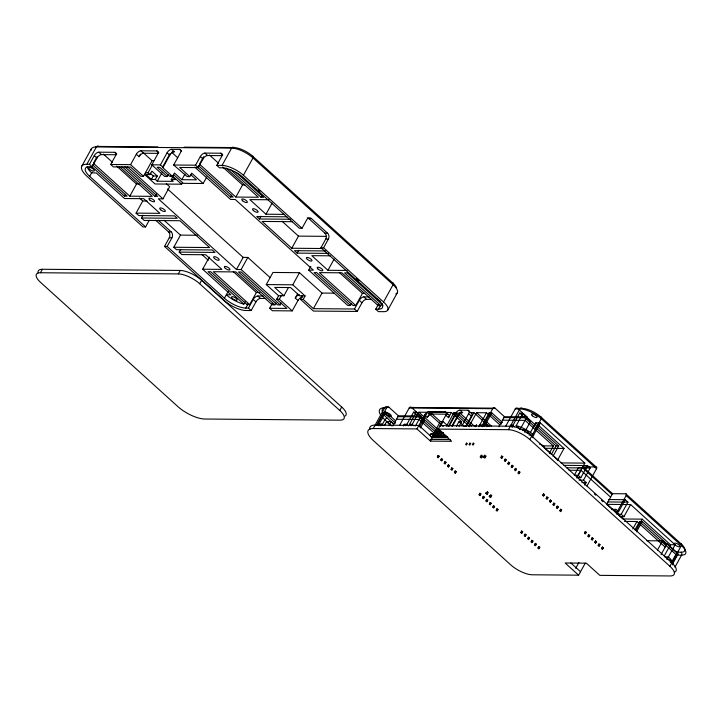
<?xml version="1.0" encoding="UTF-8"?>
<svg xmlns="http://www.w3.org/2000/svg" width="722" height="722" viewBox="0 0 722 722"><rect width="100%" height="100%" fill="white"/><g stroke="black" fill="none" stroke-linecap="round" stroke-linejoin="round"><path stroke-width="1.08" d="M488.37 492.377L487.377 494.074L485.879 493.451L485.996 492.639M491.79 495.472L490.807 497.169L489.299 496.546L489.417 495.734M438.101 455.42L437.306 457.243L438.236 455.42M441.521 458.515L440.727 460.338L441.656 458.524M444.942 461.611L444.147 463.434L445.077 461.62M448.362 464.706L447.568 466.529L448.497 464.715M451.782 467.802L450.988 469.625L451.918 467.811M455.212 470.897L454.409 472.72L455.338 470.906M479.859 493.207L479.065 495.021L479.995 493.207M483.28 496.303L482.486 498.117L483.415 496.303M501.736 455.961L500.942 457.784L501.862 455.961M486.7 499.398L485.906 501.212L486.836 499.398M505.156 459.057L504.362 460.88L505.292 459.057M490.13 502.494L489.326 504.308L490.256 502.494M508.577 462.152L507.783 463.975L508.712 462.152M493.55 505.59L492.756 507.404L493.677 505.59M511.997 465.248L511.203 467.071L512.133 465.248M496.971 508.685L496.176 510.499L497.106 508.685M515.418 468.343L514.624 470.166L515.553 468.343M518.838 471.439L518.044 473.262L518.974 471.439M521.618 530.986L520.824 532.809L521.753 530.986M525.047 534.081L524.244 535.904L525.174 534.081M543.495 493.749L542.7 495.563L543.63 493.749M528.468 537.177L527.674 539L528.594 537.177M546.915 496.844L546.121 498.658L547.05 496.844M531.888 540.273L531.094 542.096L532.024 540.273M550.335 499.94L549.541 501.754L550.471 499.94M535.309 543.368L534.515 545.191L535.444 543.377M553.756 503.035L552.962 504.849L553.891 503.035M538.729 546.464L537.935 548.287L538.865 546.473M557.185 506.131L556.382 507.945L557.312 506.131M560.606 509.227L559.812 511.041L560.732 509.227M585.253 531.527L584.459 533.341L585.389 531.527M588.674 534.623L587.879 536.446L588.809 534.623M592.103 537.719L591.3 539.542L592.23 537.719M595.524 540.814L594.729 542.637L595.65 540.814M598.944 543.91L598.15 545.733L599.079 543.91M602.365 547.005L601.57 548.828L602.5 547.005M482.783 456.024L481.791 457.721L480.978 457.73L480.238 456.999L481.159 455.095M486.15 456.051L485.157 457.748L484.345 457.757L483.605 457.035L484.525 455.122M443.317 433.074L440.041 430.529L437.487 435.285L439.382 437.072L440.546 434.752M445.862 435.276L443.028 435.574L442.92 437.279L439.924 436.611L438.028 434.933L440.05 431.097L442.405 433.254M475.59 426.63L476.565 424.771L475.437 426.63M478.957 426.657L479.931 424.798L478.803 426.657M482.323 426.684L483.298 424.834L482.17 426.684M485.879 493.451L487.603 491.429M489.299 496.546L491.023 494.525M91.333 148.867L81.766 166.195M480.238 456.999L480.987 457.008L481.935 455.275M483.605 457.035L484.354 457.035L485.301 455.302M149.319 220.21L145.6 226.943L142.947 226.925L87.046 176.339A21.182 7.554 28.9 0 1 86.83 164.264L96.396 146.945A2.121 1.652 -89.5 0 1 98.697 146.431L157.856 146.927M86.83 164.264L89.483 164.291L94.266 155.627A4.233 2.175 -47.9 0 1 98.824 152.18L114.735 152.315L116.756 154.147M97.028 156.728L93.427 163.253L129.798 196.167L152.333 196.357L119.265 166.439M145.6 226.943L89.69 176.367A16.949 6.047 28.9 0 1 89.519 166.701L92.172 166.728L96.956 158.064A4.233 2.175 -47.9 0 1 101.522 154.625L116.368 154.752M89.69 176.367L92.028 172.143M341.714 407.037L339.8 410.502A16.949 6.047 28.9 0 1 339.972 420.168L204.75 419.022A21.182 7.554 28.9 0 1 178.018 406.721L40.612 282.401A16.949 6.047 28.9 0 1 40.441 272.745L42.354 269.279L180.229 270.443A16.949 6.047 28.9 0 1 201.609 280.289L341.714 407.037A16.949 6.047 28.9 0 1 345.035 416.053M153.849 160.735L152.08 160.717L143.479 176.303L140.826 176.285L130.619 167.053L113.39 166.908L110.692 164.472L115.475 155.808A4.233 2.175 -47.9 0 0 114.735 152.315M110.692 164.472L130.574 164.634L136.314 154.246A4.233 2.175 -47.9 0 1 140.88 150.799L156.791 150.934L158.813 152.766M136.314 154.246L139.012 156.683L140.447 154.084M91.992 166.719L124.491 196.122L125.52 194.254M129.798 196.167L136.494 184.038L139.869 184.065M168.298 174.778L167.342 176.511L164.688 176.484L151.791 164.815L157.522 154.418A4.233 2.175 -47.9 0 0 156.791 150.934M145.393 172.847L148.037 172.865L152.676 164.472M149.959 174.598L151.873 171.132L157.261 176.015L155.347 179.48L151.367 179.444L145.979 174.571L149.959 174.598L148.037 172.865M151.367 179.444L153.281 175.978L157.261 176.015M151.791 164.815L160.401 164.887L167.098 152.766A4.233 2.175 -47.9 0 1 171.665 149.319L179.616 149.391L181.637 151.214M142.992 215.192L141.449 217.999L177.242 218.297L174.553 215.86L138.759 215.553L136.061 213.116L142.757 200.996L147.098 201.032M190.68 174.607L196.447 179.823L181.863 179.697L174.453 173L172.54 176.466L162.441 167.323L169.968 153.678M162.441 167.323L163.1 167.323L169.796 155.203A4.233 2.175 -47.9 0 1 174.354 151.755L171.665 149.319M155.347 179.48L157.27 181.213L161.899 172.82M121.919 166.457L154.986 196.375L156.53 193.577M206.745 176.971L203.135 183.505L191.691 173.145L189.778 176.61L187.124 176.583L173.659 165.004L180.356 152.874A4.233 2.175 -47.9 0 0 179.616 149.391M157.27 181.213L173.172 181.348L171.258 179.616L172.693 177.016M281.21 303.032L280.181 304.892L241.112 269.55L236.473 269.514L158.344 198.821L162.982 198.857L169.679 186.736L166.349 183.722M181.863 179.697L184.949 174.101M144.382 174.309L155.068 183.975L181.583 184.2L182.612 182.332M173.659 165.004L195.536 165.185L200.319 156.53A4.233 2.175 -47.9 0 1 204.886 153.082L220.788 153.217L222.809 155.049M203.604 156.692L199.48 164.156L235.85 197.061L258.395 197.25L226.148 168.082M189.778 176.61L179.67 167.468L198.234 167.621L203.008 158.966A4.233 2.175 -47.9 0 1 207.575 155.519L222.421 155.645M265.786 298.484L260.48 298.439A4.233 2.175 -47.9 0 0 255.922 301.886L251.139 310.541L245.832 310.496A16.949 6.047 28.9 0 1 224.452 300.659L164.508 246.419L169.282 237.764A4.233 3.303 -89.5 0 0 168.506 231.861L155.573 220.156M164.508 246.419L167.152 246.446L171.935 237.782A4.233 3.303 -89.5 0 0 171.159 231.879L158.226 220.183M307.319 217.827A4.233 3.303 -89.5 0 1 308.772 218.558L324.936 233.188A4.233 3.303 -89.5 0 1 325.721 239.09L320.938 247.745L323.591 247.772L328.366 239.108A4.233 3.303 -89.5 0 0 327.589 233.206L311.426 218.576A4.233 3.303 -89.5 0 0 306.814 219.605L302.031 228.269L299.386 228.251L243.476 177.666A16.949 6.047 28.9 0 0 222.096 167.829L219.443 167.802L216.744 165.365L221.528 156.701A4.233 2.175 -47.9 0 0 220.788 153.217M180.717 249.325L179.173 252.122L214.966 252.42L212.268 249.983L176.475 249.686L173.785 247.249L180.473 235.119L197.259 235.264M216.744 165.365L222.051 165.41L231.618 148.091A2.121 1.652 -89.5 0 1 233.919 147.577A14.828 5.289 28.9 0 1 252.628 156.187L392.732 282.943A14.828 5.289 28.9 0 1 396.432 287.735M40.441 272.745L178.316 273.909L180.229 270.443M197.485 167.098L230.553 197.016L231.582 195.148M302.031 228.269L243.431 175.256L252.998 157.928A2.121 1.092 -47.9 0 0 252.628 156.187M235.85 197.061L242.547 184.931L244.803 184.958M245.101 301.832L243.846 304.106A16.949 6.047 28.9 0 1 226.32 294.784L230.959 294.82L202.674 269.225L209.362 257.095M339.8 410.502L199.696 283.746L201.609 280.289M230.471 169.616L261.039 197.277L262.068 195.409M286.95 216.817L256.743 216.555L259.442 218.992L260.985 216.194M269.035 199.759L249.812 199.597L265.985 214.217L272.158 203.026M236.473 269.514L243.17 257.384L247.808 257.42L270.254 277.726M251.139 310.541L248.44 308.104L245.787 308.086A16.949 6.047 28.9 0 1 224.407 298.24L228.414 290.993M241.112 269.55L247.808 257.42M243.846 304.106L208.017 271.68L210.671 271.707L247.023 304.594L247.438 303.836M245.787 308.086L247.7 304.621L249.695 304.639L256.382 292.509L259.767 292.536M248.44 308.104L253.223 299.44A4.233 2.175 -47.9 0 1 257.79 296.002L263.088 296.047M288.529 287.383L283.899 295.776L278.593 295.731L266.265 284.576L272.961 272.456L299.477 272.681L322.012 293.069L334.331 293.168M292.338 221.69L262.131 221.428L291.769 248.242L298.466 236.121L326.425 236.356M325.784 250.949L294.468 250.687L297.157 253.124L298.7 250.326M301.191 295.839L302.536 297.058A4.233 2.175 -47.9 0 0 297.969 300.496L292.229 310.893L272.347 310.722L269.649 308.285L272.311 303.475M269.649 308.285L286.887 308.429L276.679 299.197L278.593 295.731M249.695 304.639L213.315 271.725L235.859 271.923L272.23 304.828L274.883 304.846L275.912 302.987M276.679 299.197L279.333 299.224L281.246 295.758M266.265 284.576L292.78 284.802L299.477 272.681M351.479 303.628L350.45 305.487L347.796 305.469L308.727 270.118L310.785 266.391M297.969 300.496L295.28 298.06L297.672 293.728M371.839 299.386L366.541 299.341A4.233 2.175 -47.9 0 0 361.975 302.78L357.191 311.444L313.447 311.074L300.542 299.404L302.455 295.939M300.542 299.404L303.195 299.422L305.108 295.957L292.78 284.802M330.225 255.814L311.787 255.66L327.95 270.29L334.133 259.09M303.195 299.422L313.402 308.655L322.012 293.069M350.45 305.487L314.07 272.582L316.723 272.609L353.094 305.514L355.747 305.532L362.444 293.412L364.7 293.43M313.402 308.655L354.502 309.007L359.276 300.343A4.233 2.175 -47.9 0 1 363.843 296.904L369.15 296.95M392.732 282.943A2.121 1.092 -47.9 0 1 393.102 284.685L383.535 302.004A16.949 6.047 28.9 0 1 383.707 311.669L378.4 311.624L375.711 309.187L378.364 304.377M375.711 309.187L378.364 309.206L382.173 303.457M387.75 310.126L397.317 292.807M585.217 563.214L578.611 575.181L532.204 574.784A16.949 6.047 28.9 0 1 510.824 564.947L373.418 440.628A21.182 7.554 28.9 0 1 373.202 428.552L384.682 407.768A2.121 1.652 -89.5 0 1 386.983 407.253L388.968 407.271L398.4 415.8L420.935 415.989L415.421 425.989M395.692 420.917L385.774 411.946A16.949 6.047 28.9 0 0 383.644 412.397L376.947 424.518A16.949 6.047 28.9 0 0 375.675 425.601M377.101 425.105L386.667 407.786A2.121 1.652 -89.5 0 1 388.968 407.271M380.729 425.574L379.077 424.076L385.774 411.946M378.77 425.79L379.727 424.058L381.712 424.076L383.328 425.538M380.756 425.809L381.712 424.076M381.703 425.619L384.889 419.843A2.121 1.092 -47.9 0 1 387.173 418.119A19.061 6.805 28.9 0 1 386.983 407.253M384.492 425.384L386.586 421.594L391.225 421.639L393.725 423.895M389.167 425.366L391.225 421.639M392.777 425.998L398.4 415.8M399.645 425.294L409.203 407.975A2.121 1.652 -89.5 0 1 411.504 407.461L495.03 408.165L504.461 416.702L526.997 416.892L519.93 429.68M403.291 425.998L404.248 424.274L406.901 424.292L408.553 425.79M406.901 424.292L413.598 412.163L416.242 412.19L439.391 433.128M411.206 425.809L409.555 424.319L416.242 412.19M409.555 424.319L412.199 424.337L418.895 412.208L427.514 412.28L443.209 426.476M373.202 428.552L416.955 428.922L424.599 415.069A4.233 2.175 -47.9 0 1 429.166 411.621L445.077 411.757L447.766 414.193A4.233 2.175 -47.9 0 1 448.506 417.686L451.376 412.488L461.584 421.72L459.012 426.386M419.446 426.901L427.514 412.28M420.385 427.975L424.5 420.511L420.457 416.856L397.921 416.666M424.599 415.069L427.298 417.506L430.168 412.307L451.376 412.488M430.068 435.375L431.025 433.642L436.332 433.687L438.245 435.42L434.265 435.393L436.178 431.927L440.158 431.964M431.765 437.135L440.375 421.54L443.019 421.558L448.407 426.431M416.955 428.922L430.42 441.115L432.334 437.649L447.965 437.785M430.42 441.115L451.638 441.295L438.164 429.103L445.817 415.249A4.233 2.175 -47.9 0 0 445.077 411.757M436.332 433.687L438.904 429.021M440.447 426.224L443.019 421.558M446.494 426.151L454.03 412.506L456.683 412.533L471.601 426.034M448.696 425.709L455.383 413.589A4.233 2.175 -47.9 0 1 459.95 410.141L467.901 410.213L470.6 412.65A4.233 2.175 -47.9 0 1 471.34 416.134L465.672 426.395M449.147 426.17L456.683 412.533M451.801 426.197L459.327 412.551L462.649 412.578L459.95 410.141M452.414 426.287L458.082 416.025A4.233 2.175 -47.9 0 1 462.649 412.578M456.358 426.359L458.93 421.693L461.584 421.72M461.954 425.827L468.641 413.697A4.233 2.175 -47.9 0 0 467.901 410.213M466.385 426.323L473.912 412.677L488.92 426.26M469.029 426.341L476.565 412.695L486.511 412.785L499.723 424.744M481.475 426.413L479.814 424.906L486.511 412.785M479.814 424.906L482.467 424.933L489.155 412.803L491.808 412.831L502.557 422.55M483.162 426.007L492.72 408.679A2.121 1.652 -89.5 0 1 495.03 408.165M486.772 426.449L485.112 424.951L491.808 412.831M486.808 426.711L487.765 424.978L489.381 426.44M498.938 426.693L504.461 416.702M505.698 426.197L515.264 408.869A2.121 1.652 -89.5 0 1 517.566 408.354L522.205 408.399A14.828 5.289 28.9 0 1 540.913 417.009L596.146 466.981A2.121 1.092 -47.9 0 1 596.516 468.722L586.95 486.05M438.164 429.103L508.423 429.698L519.903 408.914A2.121 1.652 -89.5 0 1 522.205 408.399M511.338 426.919L512.295 425.186L514.633 426.702M512.981 425.213L519.669 413.083A16.949 6.047 28.9 0 1 522.845 413.58L558.675 445.997L553.007 456.259M520.318 429.473L516.149 425.7L522.845 413.58M524.894 431.675L530.562 421.413L526.519 417.758L503.983 417.569M574.874 475.22L578.132 475.247L584.829 463.118L540.372 422.902L535.733 422.857L529.036 434.987L533.675 435.023A16.949 6.047 28.9 0 0 516.149 425.7M578.611 575.181L565.136 562.998L586.345 563.169L599.82 575.362L670.079 575.957A16.949 6.047 28.9 0 0 669.908 566.292L529.804 439.545L541.283 418.751A2.121 1.092 -47.9 0 0 540.913 417.009M532.24 437.622L540.372 422.902M549.252 453.416L553.368 445.952L525.084 420.357L502.548 420.168M551.391 454.364L556.021 445.97L558.675 445.997M557.33 460.582L564.017 448.452L535.733 422.857M574.315 475.157L578.43 467.703L582.41 467.73L612.048 494.543M576.752 477.991L582.889 466.863L596.146 466.981M577.474 477.657L580.822 477.684L587.518 465.555L590.217 467.991L583.52 480.121L579.044 480.085M584.784 485.157L586.21 482.558L583.52 480.121M606.498 504.606L612.527 493.677L625.784 493.794L681.017 543.765A2.121 1.092 -47.9 0 1 681.387 545.507A16.949 6.047 28.9 0 1 681.559 555.164L674.935 567.158M575.714 568.286L578.936 562.438M614.891 511.104L615.848 509.371L618.546 511.808L625.243 499.687L627.932 502.124L621.236 514.244L616.768 514.208M616.588 512.864L626.154 495.536A2.121 1.092 -47.9 0 0 625.784 493.794M620.676 516.654L623.934 516.69L630.631 504.561L675.088 544.776L666.957 559.505M632.779 528.982L636.894 521.519L665.188 547.114M634.909 529.93L639.548 521.537L642.201 521.564L678.03 553.982L672.588 563.837M635.974 530.336L642.156 519.145L670.44 544.74L675.088 544.776M636.533 531.825L642.201 521.564M657.426 550.182L662.579 540.859L666.623 544.514M661.063 554.577L667.101 543.648L676.523 552.177A2.121 1.652 -89.5 0 1 676.92 555.128L672.137 563.792M664.267 555.931L670.44 544.74M671.298 562.763L675.9 554.424A16.949 6.047 28.9 0 0 678.03 553.982M669.908 566.292L681.387 545.507L626.154 495.536M486.574 494.028L487.531 492.341M490.003 497.124L490.951 495.436M439.166 455.988L438.046 457.865L439.166 456.223M442.595 459.084L441.476 460.961L442.586 459.318M446.015 462.179L444.896 464.056L446.006 462.414M449.436 465.275L448.317 467.152L449.427 465.509M452.856 468.37L451.737 470.248L452.847 468.605M456.277 471.466L455.158 473.343L456.268 471.701M502.801 456.53L501.682 458.407L502.801 456.764M480.933 493.776L479.814 495.644L480.924 494.01M506.221 459.625L505.102 461.502L506.221 459.86M484.354 496.871L483.235 498.74L484.345 497.106M509.651 462.721L508.532 464.598L509.642 462.955M487.774 499.967L486.655 501.835L487.765 500.202M513.071 465.816L511.952 467.694L513.062 466.051M491.195 503.063L490.076 504.931L491.186 503.297M516.492 468.912L515.373 470.789L516.483 469.147M494.615 506.158L493.496 508.026L494.615 506.393M519.912 472.007L518.793 473.885L519.903 472.242M498.036 509.254L496.916 511.122L498.036 509.488M544.568 494.317L543.449 496.185L544.559 494.552M522.692 531.554L521.573 533.432L522.683 531.789M547.989 497.413L546.87 499.281L547.98 497.648M526.112 534.65L524.993 536.527L526.103 534.885M551.409 500.508L550.29 502.377L551.4 500.743M529.533 537.746L528.414 539.623L529.533 537.98M554.83 503.604L553.711 505.472L554.821 503.839M532.953 540.841L531.834 542.718L532.953 541.076M558.25 506.7L557.131 508.568L558.241 506.934M536.383 543.937L535.264 545.814L536.374 544.171M561.671 509.795L560.552 511.663L561.671 510.03M539.803 547.032L538.684 548.91L539.794 547.267M586.327 532.096L585.208 533.973L586.318 532.331M589.748 535.192L588.629 537.069L589.739 535.426M593.168 538.287L592.049 540.164L593.159 538.522M596.589 541.383L595.469 543.26L596.589 541.617M600.009 544.478L598.89 546.355L600.009 544.713M603.439 547.574L602.319 549.451L603.43 547.808M465.609 444.535L466.647 442.812M468.984 444.562L470.013 442.839M472.35 444.59L473.379 442.866M466.295 445.149L467.378 443.47M469.661 445.176L470.744 443.507M473.027 445.203L474.11 443.534M480.978 457.73L481.366 457.152M484.345 457.757L484.733 457.179M379.077 424.076L379.727 424.058M445.889 435.501L437.487 435.285M380.277 305.74L378.283 305.731L341.912 272.817L319.377 272.627L355.747 305.532M184.263 147.153L233.919 147.577M172.152 151.737L174.354 151.755M139.012 156.683A4.233 2.175 -47.9 0 1 143.57 153.235L158.425 153.362M172.54 176.466L169.887 176.439L159.788 167.296L157.134 167.278L167.342 176.511M171.258 179.616L175.229 179.643L170.618 175.464M203.135 183.505L183.253 183.334L173.433 174.453M124.491 196.122L127.144 196.14L92.443 164.751M154.986 196.375L157.64 196.402L124.572 166.484M230.553 197.016L233.206 197.043L198.487 165.627M261.039 197.277L263.692 197.296L236.193 172.423M136.061 213.116L159.923 213.324L143.759 198.694L124.536 198.532L96.252 172.937L91.604 172.901A16.949 6.047 28.9 0 1 87.127 166.439M265.985 214.217L284.423 214.38M308.772 218.558L311.426 218.576M259.442 218.992L290.758 219.262M168.506 231.861L171.159 231.879M324.936 233.188L327.589 233.206M169.282 237.764L171.935 237.782M325.721 239.09L328.366 239.108M173.785 247.249L209.579 247.547L179.94 220.733L144.147 220.436L141.449 217.999M291.769 248.242L321.976 248.503M297.157 253.124L328.483 253.386M202.674 269.225L221.898 269.387L205.725 254.758L181.863 254.559L179.173 252.122M308.727 270.118L313.366 270.163L235.237 199.471L230.598 199.434L194.85 167.098M327.95 270.29L347.174 270.452M305.108 295.957L299.801 295.912L290.578 287.564L274.676 287.437L283.899 295.776M280.181 304.892L277.528 304.874L241.157 271.968L238.504 271.941L274.883 304.846M386.667 407.786L384.682 407.768A21.182 7.554 28.9 0 0 384.889 419.843L391.568 425.881M409.203 407.975L492.72 408.679M515.264 408.869L519.903 408.914A16.949 6.047 28.9 0 1 541.283 418.751L596.516 468.722M470.6 412.65L473.912 412.677M427.298 417.506A4.233 2.175 -47.9 0 1 431.864 414.058L447.766 414.193M396.486 419.265L419.022 419.455L438.994 437.523M485.112 424.951L487.765 424.978M512.295 425.186L510.301 425.168L512.728 427.361M440.077 425.637L510.337 426.233A16.949 6.047 28.9 0 1 531.717 436.079L671.821 562.835A16.949 6.047 28.9 0 1 674.492 572.14M440.483 432.839L443.516 432.866M443.94 433.958L439.888 433.922L442.216 435.926M430.754 436.602L447.604 436.747M430.348 439.391L450.564 439.563M542.105 445.853L553.368 445.952M564.017 448.452L544.794 448.29L551.265 454.138M560.967 462.919L584.829 463.118M564.026 465.356L587.518 465.555M566.725 467.793L590.217 467.991M569.044 470.23L580.975 470.329L610.613 497.142M581.878 482.522L586.21 482.558M608.466 499.543L625.243 499.687M607.798 501.952L627.932 502.124M630.631 504.561L606.769 504.353L622.933 518.983L642.156 519.145M611.516 509.335L615.848 509.371M615.189 511.781L618.546 511.808M624.503 521.41L636.894 521.519M646.804 540.724L662.579 540.859M664.845 543.63L667.101 543.648M676.523 552.177L681.171 552.213A2.121 1.652 -89.5 0 1 681.559 555.164L676.92 555.128M664.673 556.879L668.391 556.906A16.949 6.047 28.9 0 1 672.66 564.929M247.7 304.621L247.105 304.603M431.178 436.963L434.445 437.009M439.382 437.072L441.151 437.171M438.028 434.933L443.01 435.574L446.909 437.306M484.354 457.035L485.157 457.748M480.987 457.008L481.791 457.721M582.889 466.863L612.527 493.677M517.566 408.354L526.997 416.892M519.669 413.083L556.021 445.97M639.548 521.537L675.9 554.424M578.132 475.247L580.822 477.684M621.236 514.244L623.934 516.69M323.591 247.772L383.535 302.004M554.496 457.071L557.727 459.995M258.223 189.976L259.884 191.474M356.325 278.728L358.825 280.984M594.305 493.866L595.794 495.211M601.435 500.31L602.978 501.709M320.938 247.745L378.193 299.549A16.949 6.047 28.9 0 1 378.364 309.206M383.048 305.28L347.219 272.862L344.565 272.844L380.918 305.731M209.479 155.022L218.576 163.244M222.71 166.99L242.547 184.931M339.295 272.465L362.444 293.412M282.004 221.221L298.466 236.121M204.886 153.082L207.575 155.519M363.843 296.904L366.541 299.341M489.155 412.803L501.555 424.022M200.319 156.53L203.008 158.966M359.276 300.343L361.975 302.78M476.565 412.695L491.483 426.197M195.536 165.185L198.234 167.621M354.502 309.007L357.191 311.444M482.467 424.933L484.119 426.431M468.641 413.697L471.34 416.134M171.881 152.486L177.711 157.766M459.327 412.551L474.345 426.133M167.098 152.766L169.796 155.203M455.383 413.589L458.082 416.025M454.03 412.506L469.724 426.702M458.93 421.693L464.309 426.567M445.817 415.249L448.506 417.686M160.401 164.887L163.1 167.323M172.323 175.825L181.583 184.2M143.452 152.902L152.08 160.717M430.168 412.307L440.375 421.54M140.88 150.799L143.57 153.235M429.166 411.621L431.864 414.058M418.895 412.208L440.366 431.639M411.504 407.461L420.935 415.989M150.203 173.19L153.281 175.978M436.178 431.927L438.489 434.012M167.531 188.947L243.17 257.384M413.598 412.163L438.389 434.599M434.265 435.393L436.575 437.478M431.025 433.642L435.059 437.288M130.574 164.634L143.479 176.303M279.333 299.224L292.229 310.893M432.334 437.649L418.868 425.457L375.115 425.087A21.182 7.554 28.9 0 0 369.799 429.509M570.849 562.961L580.524 571.716M127.243 166.52L162.982 198.857M412.199 424.337L413.868 425.845M404.248 424.274L405.863 425.736M103.426 154.12L112.515 162.351M116.648 166.087L136.494 184.038M233.242 271.571L256.382 292.509M98.824 152.18L101.522 154.625M257.79 296.002L260.48 298.439M383.644 412.397L395.53 423.155M387.173 418.119L393.743 424.058M94.266 155.627L96.956 158.064M253.223 299.44L255.922 301.886M139.463 198.018L142.757 200.996M164.011 220.219L180.473 235.119M201.736 254.352L208.315 260.308M386.586 421.594L390.701 425.321M89.483 164.291L92.172 166.728M167.152 246.446L224.407 298.24M486.565 493.325L487.377 494.074M489.985 496.42L490.807 497.169M440.041 430.529L442.92 433.732M681.017 543.765A14.828 5.289 28.9 0 1 681.171 552.213M666.83 558.738A3.177 1.137 28.9 0 1 670.702 560.795A3.177 1.137 28.9 0 1 670.287 562.348M523.062 430.646A3.177 1.137 28.9 0 1 524.271 429.581A3.177 1.137 28.9 0 1 527.981 431.693A3.177 1.137 28.9 0 1 527.493 433.155M526.257 432.857A3.177 1.137 28.9 0 1 525.977 432.749M524.822 432.162A3.177 1.137 28.9 0 1 524.551 431.991M615.469 512.494A3.177 1.137 28.9 0 1 618.646 514.082A3.177 1.137 28.9 0 1 619.575 515.878M539.596 444.174A3.177 1.137 28.9 0 1 543.106 445.745A3.177 1.137 28.9 0 1 544.036 447.694M508.423 429.698A16.949 6.047 28.9 0 1 529.804 439.545M222.051 165.41A16.949 6.047 28.9 0 1 243.431 175.256M90.963 150.429A21.182 7.554 28.9 0 1 96.396 146.945L231.618 148.091A16.949 6.047 28.9 0 1 252.998 157.928L393.102 284.685A16.949 6.047 28.9 0 1 395.773 293.989M95.719 146.882A19.061 6.805 28.9 0 1 98.697 146.431M295.28 298.06A4.233 2.175 -47.9 0 1 299.323 294.675M380.187 300.984A3.177 1.137 28.9 0 1 377.353 298.538M38.104 272.808A16.949 6.047 28.9 0 1 42.354 269.279M178.316 273.909A16.949 6.047 28.9 0 1 199.696 283.746M386.559 414.59A3.177 1.137 28.9 0 0 391.216 416.043A3.177 1.137 28.9 0 0 387.533 412.885A3.177 1.137 28.9 0 0 386.559 414.59M675.187 545.02A3.177 1.137 28.9 0 0 679.844 546.473A3.177 1.137 28.9 0 0 676.153 543.314A3.177 1.137 28.9 0 0 675.187 545.02M532.394 415.827A3.177 1.137 28.9 0 0 537.042 417.28A3.177 1.137 28.9 0 0 533.359 414.121A3.177 1.137 28.9 0 0 532.394 415.827M160.636 209.804A3.177 1.137 28.9 0 0 165.293 211.257A3.177 1.137 28.9 0 0 161.611 208.098A3.177 1.137 28.9 0 0 160.636 209.804M214.524 258.557A3.177 1.137 28.9 0 0 219.181 260.01A3.177 1.137 28.9 0 0 215.49 256.851A3.177 1.137 28.9 0 0 214.524 258.557M253.44 210.589A3.177 1.137 28.9 0 0 258.088 212.051A3.177 1.137 28.9 0 0 254.406 208.884A3.177 1.137 28.9 0 0 253.44 210.589M307.319 259.342A3.177 1.137 28.9 0 0 311.976 260.795A3.177 1.137 28.9 0 0 308.294 257.637A3.177 1.137 28.9 0 0 307.319 259.342M232.466 298.556A3.177 1.137 28.9 0 0 237.123 300.009A3.177 1.137 28.9 0 0 233.432 296.841A3.177 1.137 28.9 0 0 232.466 298.556M89.672 169.363A3.177 1.137 28.9 0 0 94.32 170.816A3.177 1.137 28.9 0 0 90.638 167.648A3.177 1.137 28.9 0 0 89.672 169.363M318.104 269.098A3.177 1.137 28.9 0 0 322.752 270.551A3.177 1.137 28.9 0 0 319.07 267.384A3.177 1.137 28.9 0 0 318.104 269.098M242.664 200.842A3.177 1.137 28.9 0 0 247.312 202.295A3.177 1.137 28.9 0 0 243.63 199.137A3.177 1.137 28.9 0 0 242.664 200.842M225.3 268.304A3.177 1.137 28.9 0 0 229.957 269.766A3.177 1.137 28.9 0 0 226.266 266.598A3.177 1.137 28.9 0 0 225.3 268.304M149.86 200.057A3.177 1.137 28.9 0 0 154.517 201.51A3.177 1.137 28.9 0 0 150.826 198.351A3.177 1.137 28.9 0 0 149.86 200.057"/></g></svg>
